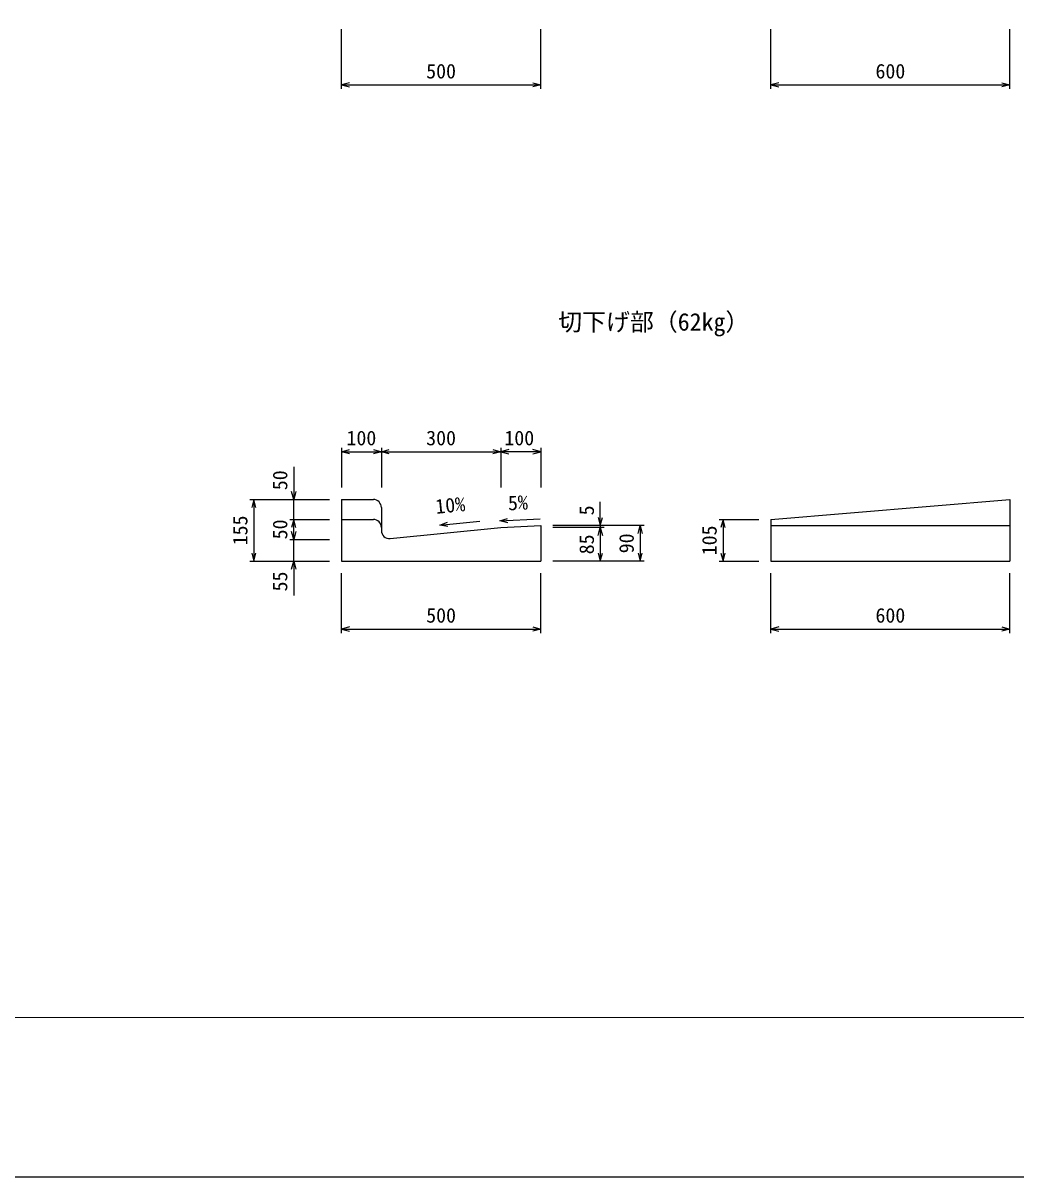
# Model space of a CAD drawing. Units: millimetres, scale not verified. Extents: x -8400 to 8400, y -5940 to 5940.
# Drawn here: x -1459 to 1033, y -5940 to -3045 of the extents above; entities that cross this region are included whole.
import ezdxf
from ezdxf.enums import TextEntityAlignment as Align

# ---------------------------------------------------------------- set-up
doc = ezdxf.new("R2010")
doc.units = ezdxf.units.MM
doc.header["$LTSCALE"] = 20
for name, color, linetype, lineweight in [('0-0_DIM', 7, 'Continuous', 25), ('0-1_Defpoints', 5, 'Continuous', 25), ('0-3_OUTLINE', 3, 'Continuous', 25), ('0-5_TXT', 7, 'Continuous', 25), ('0-6_WAKU', 3, 'Continuous', 13)]:
    doc.layers.add(name, color=color, linetype=linetype, lineweight=lineweight)
doc.styles.add('ＭＳ ゴシック', font='')
doc.styles.get('ＭＳ ゴシック').set_extended_font_data('MS Gothic')

msp = doc.modelspace()

# ---------------------------------------------------------------- linework, layer by layer
at = {"layer": '0-0_DIM'}
for p, q in [((-659.62, -3209.78), (-659.62, -3059.78)), ((-159.62, -3209.78), (-159.62, -3059.78)), ((417.9, -3209.78), (417.9, -3059.78)), ((1017.9, -3209.78), (1017.9, -3059.78)), ((-659.62, -3199.78), (-159.62, -3199.78)), ((417.9, -3199.78), (1017.9, -3199.78)), ((-659.62, -4110.2), (-659.62, -4210.2)), ((-559.62, -4110.2), (-559.62, -4210.2)), ((-259.62, -4110.2), (-259.62, -4210.2)), ((-159.62, -4110.2), (-159.62, -4210.2)), ((-659.62, -4120.2), (-559.62, -4120.2)), ((-559.62, -4120.2), (-259.62, -4120.2)), ((-159.62, -4120.2), (-259.62, -4120.2)), ((-779.62, -4158.38), (-779.62, -4240.2)), ((-889.62, -4240.2), (-689.62, -4240.2)), ((-879.62, -4240.2), (-879.62, -4395.2)), ((-779.62, -4290.2), (-779.62, -4240.2)), ((-10.13, -4305.2), (-10.13, -4246.07)), ((-789.62, -4290.2), (-689.62, -4290.2)), ((-779.62, -4340.2), (-779.62, -4290.2)), ((-413.24, -4304.28), (-312.1, -4294.17)), ((-262.55, -4294.12), (-161.03, -4289.05)), ((99.87, -4305.2), (-129.62, -4305.2)), ((-0.13, -4310.2), (-129.62, -4310.2)), ((-10.13, -4305.2), (-10.13, -4310.2)), ((-10.13, -4310.2), (-10.13, -4395.2)), ((89.87, -4305.2), (89.87, -4395.2)), ((287.9, -4290.2), (387.9, -4290.2)), ((297.9, -4290.2), (297.9, -4395.2)), ((-789.62, -4340.2), (-689.62, -4340.2)), ((-779.62, -4395.2), (-779.62, -4340.2)), ((-889.62, -4395.2), (-689.62, -4395.2)), ((-779.62, -4395.2), (-779.62, -4481.28)), ((99.87, -4395.2), (-129.62, -4395.2)), ((287.9, -4395.2), (387.9, -4395.2)), ((-659.62, -4575.2), (-659.62, -4425.2)), ((-159.62, -4575.2), (-159.62, -4425.2)), ((417.9, -4575.2), (417.9, -4425.2)), ((1017.9, -4575.2), (1017.9, -4425.2)), ((-659.62, -4565.2), (-159.62, -4565.2)), ((417.9, -4565.2), (1017.9, -4565.2))]:
    msp.add_line(p, q, dxfattribs=at)
for points in [[(-639.62, -3194.42), (-659.62, -3199.78), (-639.62, -3205.14)], [(-179.62, -3194.42), (-159.62, -3199.78), (-179.62, -3205.14)], [(437.9, -3194.42), (417.9, -3199.78), (437.9, -3205.14)], [(997.9, -3194.42), (1017.9, -3199.78), (997.9, -3205.14)], [(-639.62, -4125.56), (-659.62, -4120.2), (-639.62, -4114.85)], [(-579.62, -4114.85), (-559.62, -4120.2), (-579.62, -4125.56)], [(-539.62, -4125.56), (-559.62, -4120.2), (-539.62, -4114.85)], [(-279.62, -4114.85), (-259.62, -4120.2), (-279.62, -4125.56)], [(-239.62, -4114.85), (-259.62, -4120.2), (-239.62, -4125.56)], [(-179.62, -4125.56), (-159.62, -4120.2), (-179.62, -4114.85)], [(-774.27, -4220.2), (-779.62, -4240.2), (-784.98, -4220.2)], [(-874.27, -4260.2), (-879.62, -4240.2), (-884.98, -4260.2)], [(-774.27, -4310.2), (-779.62, -4290.2), (-784.98, -4310.2)], [(-392.81, -4307.62), (-413.24, -4304.28), (-393.87, -4296.96)], [(-242.31, -4298.48), (-262.55, -4294.12), (-242.85, -4287.77)], [(-15.49, -4285.2), (-10.13, -4305.2), (-4.77, -4285.2)], [(-15.49, -4330.2), (-10.13, -4310.2), (-4.77, -4330.2)], [(84.51, -4325.2), (89.87, -4305.2), (95.23, -4325.2)], [(303.26, -4310.2), (297.9, -4290.2), (292.54, -4310.2)], [(-774.27, -4320.2), (-779.62, -4340.2), (-784.98, -4320.2)], [(-884.98, -4375.2), (-879.62, -4395.2), (-874.27, -4375.2)], [(-784.98, -4415.2), (-779.62, -4395.2), (-774.27, -4415.2)], [(-15.49, -4375.2), (-10.13, -4395.2), (-4.77, -4375.2)], [(84.51, -4375.2), (89.87, -4395.2), (95.23, -4375.2)], [(292.54, -4375.2), (297.9, -4395.2), (303.26, -4375.2)], [(-639.62, -4559.85), (-659.62, -4565.2), (-639.62, -4570.56)], [(-179.62, -4559.85), (-159.62, -4565.2), (-179.62, -4570.56)], [(437.9, -4559.85), (417.9, -4565.2), (437.9, -4570.56)], [(997.9, -4559.85), (1017.9, -4565.2), (997.9, -4570.56)]]:
    msp.add_lwpolyline(points, dxfattribs=at)
at = {"layer": '0-1_Defpoints'}
msp.add_lwpolyline([(-8400, -5940), (8400, -5940), (8400, 5940), (-8400, 5940)], close=True, dxfattribs=at)
at = {"layer": '0-3_OUTLINE'}
for p, q in [((-659.62, -4240.2), (-659.62, -4395.2)), ((-659.62, -4240.2), (-579.62, -4240.2)), ((417.9, -4290.2), (1017.9, -4240.2)), ((1017.9, -4240.2), (1017.9, -4395.2)), ((-559.62, -4260.2), (-559.62, -4318.1)), ((-659.62, -4290.2), (-579.62, -4290.2)), ((-159.62, -4305.2), (-159.62, -4395.2)), ((417.9, -4290.2), (417.9, -4395.2)), ((417.9, -4305.2), (1017.9, -4305.2)), ((-659.62, -4395.2), (-159.62, -4395.2)), ((417.9, -4395.2), (1017.9, -4395.2))]:
    msp.add_line(p, q, dxfattribs=at)
msp.add_lwpolyline([(-537.63, -4338.01), (-259.62, -4310.2), (-159.62, -4305.2)], dxfattribs=at)
for centre, start, end in [((-579.62, -4260.2), 0, 90), ((-579.62, -4310.2), 0, 90), ((-539.62, -4318.1), 180, 275.71059)]:
    msp.add_arc(centre, 20, start, end, dxfattribs=at)
at = {"layer": '0-6_WAKU'}
msp.add_lwpolyline([(-8000, -5540), (8000, -5540), (8000, 5540), (-8000, 5540)], close=True, dxfattribs=at)

# ---------------------------------------------------------------- texts
at = {"layer": '0-0_DIM', "style": 'ＭＳ ゴシック'}
for s, p in [('500', (-447.12, -3194.78)), ('600', (680.4, -3194.78)), ('100', (-647.12, -4115.2)), ('300', (-447.12, -4115.2)), ('100', (-250.93, -4115.2)), ('500', (-447.12, -4560.2)), ('600', (680.4, -4560.2))]:
    msp.add_text(s, height=36.66, dxfattribs=at).set_placement(p, align=Align.BOTTOM_LEFT)
for s, rotation, p in [('50', 90, (-784.62, -4216.92)), ('10%', 5.711, (-421.25, -4287.31)), ('5%', 2.862, (-240.55, -4278.61)), ('155', 90, (-884.62, -4355.2)), ('5', 90, (-15.13, -4279.97)), ('50', 90, (-784.62, -4340.2)), ('105', 90, (292.9, -4380.2)), ('85', 90, (-15.13, -4377.7)), ('90', 90, (84.87, -4375.2)), ('55', 90, (-784.62, -4470.89))]:
    msp.add_text(s, height=36.66, rotation=rotation, dxfattribs=at).set_placement(p, align=Align.BOTTOM_LEFT)
at = {"layer": '0-5_TXT', "style": 'ＭＳ ゴシック'}
msp.add_text('切下げ部（62kg）', height=43.99, dxfattribs=at).set_placement((-115.82, -3829.73), align=Align.BOTTOM_LEFT)

doc.saveas('drawing.dxf')
